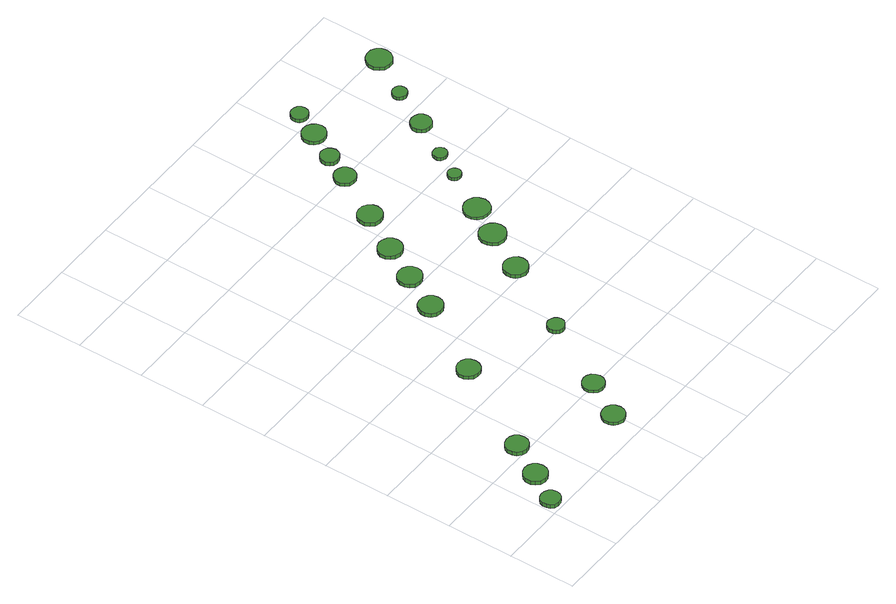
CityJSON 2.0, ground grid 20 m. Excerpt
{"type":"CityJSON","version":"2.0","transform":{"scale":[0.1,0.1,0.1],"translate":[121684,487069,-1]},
"CityObjects":{
"tree1":{"type":"SolitaryVegetationObject","attributes":{"function":"something"},"geometry":[{"type":"MultiSurface","lod":"1","boundaries":[[[0,1,2,3,4,5,6,7,8,9,10,11,12,13,14]],[[15,16,17,18,19,20,21,22,23,24,25,26,27,28,29]],[[0,29,28,1]],[[1,28,27,2]],[[2,27,26,3]],[[3,26,25,4]],[[4,25,24,5]],[[5,24,23,6]],[[6,23,22,7]],[[7,22,21,8]],[[8,21,20,9]],[[9,20,19,10]],[[10,19,18,11]],[[11,18,17,12]],[[12,17,16,13]],[[13,16,15,14]],[[14,15,29,0]]]}]},
"tree2":{"type":"SolitaryVegetationObject","attributes":{"function":"something"},"geometry":[{"type":"MultiSurface","lod":"1","boundaries":[[[30,31,32,33,34,35,36,37,38,39,40,41,42,43,44]],[[45,46,47,48,49,50,51,52,53,54,55,56,57,58,59]],[[30,59,58,31]],[[31,58,57,32]],[[32,57,56,33]],[[33,56,55,34]],[[34,55,54,35]],[[35,54,53,36]],[[36,53,52,37]],[[37,52,51,38]],[[38,51,50,39]],[[39,50,49,40]],[[40,49,48,41]],[[41,48,47,42]],[[42,47,46,43]],[[43,46,45,44]],[[44,45,59,30]]]}]},
"tree3":{"type":"SolitaryVegetationObject","attributes":{"function":"something"},"geometry":[{"type":"MultiSurface","lod":"1","boundaries":[[[60,61,62,63,64,65,66,67,68,69,70,71,72,73,74]],[[75,76,77,78,79,80,81,82,83,84,85,86,87,88,89]],[[60,89,88,61]],[[61,88,87,62]],[[62,87,86,63]],[[63,86,85,64]],[[64,85,84,65]],[[65,84,83,66]],[[66,83,82,67]],[[67,82,81,68]],[[68,81,80,69]],[[69,80,79,70]],[[70,79,78,71]],[[71,78,77,72]],[[72,77,76,73]],[[73,76,75,74]],[[74,75,89,60]]]}]},
"tree4":{"type":"SolitaryVegetationObject","attributes":{"function":"something"},"geometry":[{"type":"MultiSurface","lod":"1","boundaries":[[[90,91,92,93,94,95,96,97,98,99,100,101,102,103,104]],[[105,106,107,108,109,110,111,112,113,114,115,116,117,118,119]],[[90,119,118,91]],[[91,118,117,92]],[[92,117,116,93]],[[93,116,115,94]],[[94,115,114,95]],[[95,114,113,96]],[[96,113,112,97]],[[97,112,111,98]],[[98,111,110,99]],[[99,110,109,100]],[[100,109,108,101]],[[101,108,107,102]],[[102,107,106,103]],[[103,106,105,104]],[[104,105,119,90]]]}]},
"tree5":{"type":"SolitaryVegetationObject","attributes":{"function":"something"},"geometry":[{"type":"MultiSurface","lod":"1","boundaries":[[[120,121,122,123,124,125,126,127,128,129,130,131,132,133,134]],[[135,136,137,138,139,140,141,142,143,144,145,146,147,148,149]],[[120,149,148,121]],[[121,148,147,122]],[[122,147,146,123]],[[123,146,145,124]],[[124,145,144,125]],[[125,144,143,126]],[[126,143,142,127]],[[127,142,141,128]],[[128,141,140,129]],[[129,140,139,130]],[[130,139,138,131]],[[131,138,137,132]],[[132,137,136,133]],[[133,136,135,134]],[[134,135,149,120]]]}]},
"tree6":{"type":"SolitaryVegetationObject","attributes":{"function":"something"},"geometry":[{"type":"MultiSurface","lod":"1","boundaries":[[[150,151,152,153,154,155,156,157,158,159,160,161,162,163,164]],[[165,166,167,168,169,170,171,172,173,174,175,176,177,178,179]],[[150,179,178,151]],[[151,178,177,152]],[[152,177,176,153]],[[153,176,175,154]],[[154,175,174,155]],[[155,174,173,156]],[[156,173,172,157]],[[157,172,171,158]],[[158,171,170,159]],[[159,170,169,160]],[[160,169,168,161]],[[161,168,167,162]],[[162,167,166,163]],[[163,166,165,164]],[[164,165,179,150]]]}]},
"tree7":{"type":"SolitaryVegetationObject","attributes":{"function":"something"},"geometry":[{"type":"MultiSurface","lod":"1","boundaries":[[[180,181,182,183,184,185,186,187,188,189,190,191,192,193,194]],[[195,196,197,198,199,200,201,202,203,204,205,206,207,208,209]],[[180,209,208,181]],[[181,208,207,182]],[[182,207,206,183]],[[183,206,205,184]],[[184,205,204,185]],[[185,204,203,186]],[[186,203,202,187]],[[187,202,201,188]],[[188,201,200,189]],[[189,200,199,190]],[[190,199,198,191]],[[191,198,197,192]],[[192,197,196,193]],[[193,196,195,194]],[[194,195,209,180]]]}]},
"tree8":{"type":"SolitaryVegetationObject","attributes":{"function":"something"},"geometry":[{"type":"MultiSurface","lod":"1","boundaries":[[[210,211,212,213,214,215,216,217,218,219,220,221,222,223,224]],[[225,226,227,228,229,230,231,232,233,234,235,236,237,238,239]],[[210,239,238,211]],[[211,238,237,212]],[[212,237,236,213]],[[213,236,235,214]],[[214,235,234,215]],[[215,234,233,216]],[[216,233,232,217]],[[217,232,231,218]],[[218,231,230,219]],[[219,230,229,220]],[[220,229,228,221]],[[221,228,227,222]],[[222,227,226,223]],[[223,226,225,224]],[[224,225,239,210]]]}]},
"tree9":{"type":"SolitaryVegetationObject","attributes":{"function":"something"},"geometry":[{"type":"MultiSurface","lod":"1","boundaries":[[[240,241,242,243,244,245,246,247,248,249,250,251,252,253,254]],[[255,256,257,258,259,260,261,262,263,264,265,266,267,268,269]],[[240,269,268,241]],[[241,268,267,242]],[[242,267,266,243]],[[243,266,265,244]],[[244,265,264,245]],[[245,264,263,246]],[[246,263,262,247]],[[247,262,261,248]],[[248,261,260,249]],[[249,260,259,250]],[[250,259,258,251]],[[251,258,257,252]],[[252,257,256,253]],[[253,256,255,254]],[[254,255,269,240]]]}]},
"tree10":{"type":"SolitaryVegetationObject","attributes":{"function":"something"},"geometry":[{"type":"MultiSurface","lod":"1","boundaries":[[[270,271,272,273,274,275,276,277,278,279,280,281,282,283,284]],[[285,286,287,288,289,290,291,292,293,294,295,296,297,298,299]],[[270,299,298,271]],[[271,298,297,272]],[[272,297,296,273]],[[273,296,295,274]],[[274,295,294,275]],[[275,294,293,276]],[[276,293,292,277]],[[277,292,291,278]],[[278,291,290,279]],[[279,290,289,280]],[[280,289,288,281]],[[281,288,287,282]],[[282,287,286,283]],[[283,286,285,284]],[[284,285,299,270]]]}]},
"tree11":{"type":"SolitaryVegetationObject","attributes":{"function":"something"},"geometry":[{"type":"MultiSurface","lod":"1","boundaries":[[[300,301,302,303,304,305,306,307,308,309,310,311,312,313,314]],[[315,316,317,318,319,320,321,322,323,324,325,326,327,328,329]],[[300,329,328,301]],[[301,328,327,302]],[[302,327,326,303]],[[303,326,325,304]],[[304,325,324,305]],[[305,324,323,306]],[[306,323,322,307]],[[307,322,321,308]],[[308,321,320,309]],[[309,320,319,310]],[[310,319,318,311]],[[311,318,317,312]],[[312,317,316,313]],[[313,316,315,314]],[[314,315,329,300]]]}]},
"tree12":{"type":"SolitaryVegetationObject","attributes":{"function":"something"},"geometry":[{"type":"MultiSurface","lod":"1","boundaries":[[[330,331,332,333,334,335,336,337,338,339,340,341,342,343,344]],[[345,346,347,348,349,350,351,352,353,354,355,356,357,358,359]],[[330,359,358,331]],[[331,358,357,332]],[[332,357,356,333]],[[333,356,355,334]],[[334,355,354,335]],[[335,354,353,336]],[[336,353,352,337]],[[337,352,351,338]],[[338,351,350,339]],[[339,350,349,340]],[[340,349,348,341]],[[341,348,347,342]],[[342,347,346,343]],[[343,346,345,344]],[[344,345,359,330]]]}]},
"tree13":{"type":"SolitaryVegetationObject","attributes":{"function":"something"},"geometry":[{"type":"MultiSurface","lod":"1","boundaries":[[[360,361,362,363,364,365,366,367,368,369,370,371,372,373,374]],[[375,376,377,378,379,380,381,382,383,384,385,386,387,388,389]],[[360,389,388,361]],[[361,388,387,362]],[[362,387,386,363]],[[363,386,385,364]],[[364,385,384,365]],[[365,384,383,366]],[[366,383,382,367]],[[367,382,381,368]],[[368,381,380,369]],[[369,380,379,370]],[[370,379,378,371]],[[371,378,377,372]],[[372,377,376,373]],[[373,376,375,374]],[[374,375,389,360]]]}]},
"tree14":{"type":"SolitaryVegetationObject","attributes":{"function":"something"},"geometry":[{"type":"MultiSurface","lod":"1","boundaries":[[[390,391,392,393,394,395,396,397,398,399,400,401,402,403,404]],[[405,406,407,408,409,410,411,412,413,414,415,416,417,418,419]],[[390,419,418,391]],[[391,418,417,392]],[[392,417,416,393]],[[393,416,415,394]],[[394,415,414,395]],[[395,414,413,396]],[[396,413,412,397]],[[397,412,411,398]],[[398,411,410,399]],[[399,410,409,400]],[[400,409,408,401]],[[401,408,407,402]],[[402,407,406,403]],[[403,406,405,404]],[[404,405,419,390]]]}]},
"tree15":{"type":"SolitaryVegetationObject","attributes":{"function":"something"},"geometry":[{"type":"MultiSurface","lod":"1","boundaries":[[[420,421,422,423,424,425,426,427,428,429,430,431,432,433,434]],[[435,436,437,438,439,440,441,442,443,444,445,446,447,448,449]],[[420,449,448,421]],[[421,448,447,422]],[[422,447,446,423]],[[423,446,445,424]],[[424,445,444,425]],[[425,444,443,426]],[[426,443,442,427]],[[427,442,441,428]],[[428,441,440,429]],[[429,440,439,430]],[[430,439,438,431]],[[431,438,437,432]],[[432,437,436,433]],[[433,436,435,434]],[[434,435,449,420]]]}]},
"tree16":{"type":"SolitaryVegetationObject","attributes":{"function":"something"},"geometry":[{"type":"MultiSurface","lod":"1","boundaries":[[[450,451,452,453,454,455,456,457,458,459,460,461,462,463,464]],[[465,466,467,468,469,470,471,472,473,474,475,476,477,478,479]],[[450,479,478,451]],[[451,478,477,452]],[[452,477,476,453]],[[453,476,475,454]],[[454,475,474,455]],[[455,474,473,456]],[[456,473,472,457]],[[457,472,471,458]],[[458,471,470,459]],[[459,470,469,460]],[[460,469,468,461]],[[461,468,467,462]],[[462,467,466,463]],[[463,466,465,464]],[[464,465,479,450]]]}]},
"tree17":{"type":"SolitaryVegetationObject","attributes":{"function":"something"},"geometry":[{"type":"MultiSurface","lod":"1","boundaries":[[[480,481,482,483,484,485,486,487,488,489,490,491,492,493,494]],[[495,496,497,498,499,500,501,502,503,504,505,506,507,508,509]],[[480,509,508,481]],[[481,508,507,482]],[[482,507,506,483]],[[483,506,505,484]],[[484,505,504,485]],[[485,504,503,486]],[[486,503,502,487]],[[487,502,501,488]],[[488,501,500,489]],[[489,500,499,490]],[[490,499,498,491]],[[491,498,497,492]],[[492,497,496,493]],[[493,496,495,494]],[[494,495,509,480]]]}]},
"tree18":{"type":"SolitaryVegetationObject","attributes":{"function":"something"},"geometry":[{"type":"MultiSurface","lod":"1","boundaries":[[[510,511,512,513,514,515,516,517,518,519,520,521,522,523,524]],[[525,526,527,528,529,530,531,532,533,534,535,536,537,538,539]],[[510,539,538,511]],[[511,538,537,512]],[[512,537,536,513]],[[513,536,535,514]],[[514,535,534,515]],[[515,534,533,516]],[[516,533,532,517]],[[517,532,531,518]],[[518,531,530,519]],[[519,530,529,520]],[[520,529,528,521]],[[521,528,527,522]],[[522,527,526,523]],[[523,526,525,524]],[[524,525,539,510]]]}]},
"tree19":{"type":"SolitaryVegetationObject","attributes":{"function":"something"},"geometry":[{"type":"MultiSurface","lod":"1","boundaries":[[[540,541,542,543,544,545,546,547,548,549,550,551,552,553,554]],[[555,556,557,558,559,560,561,562,563,564,565,566,567,568,569]],[[540,569,568,541]],[[541,568,567,542]],[[542,567,566,543]],[[543,566,565,544]],[[544,565,564,545]],[[545,564,563,546]],[[546,563,562,547]],[[547,562,561,548]],[[548,561,560,549]],[[549,560,559,550]],[[550,559,558,551]],[[551,558,557,552]],[[552,557,556,553]],[[553,556,555,554]],[[554,555,569,540]]]}]},
"tree20":{"type":"SolitaryVegetationObject","attributes":{"function":"something"},"geometry":[{"type":"MultiSurface","lod":"1","boundaries":[[[570,571,572,573,574,575,576,577,578,579,580,581,582,583,584]],[[585,586,587,588,589,590,591,592,593,594,595,596,597,598,599]],[[570,599,598,571]],[[571,598,597,572]],[[572,597,596,573]],[[573,596,595,574]],[[574,595,594,575]],[[575,594,593,576]],[[576,593,592,577]],[[577,592,591,578]],[[578,591,590,579]],[[579,590,589,580]],[[580,589,588,581]],[[581,588,587,582]],[[582,587,586,583]],[[583,586,585,584]],[[584,585,599,570]]]}]},
"tree21":{"type":"SolitaryVegetationObject","attributes":{"function":"something"},"geometry":[{"type":"MultiSurface","lod":"1","boundaries":[[[600,601,602,603,604,605,606,607,608,609,610,611,612,613,614]],[[615,616,617,618,619,620,621,622,623,624,625,626,627,628,629]],[[600,629,628,601]],[[601,628,627,602]],[[602,627,626,603]],[[603,626,625,604]],[[604,625,624,605]],[[605,624,623,606]],[[606,623,622,607]],[[607,622,621,608]],[[608,621,620,609]],[[609,620,619,610]],[[610,619,618,611]],[[611,618,617,612]],[[612,617,616,613]],[[613,616,615,614]],[[614,615,629,600]]]}]},
"tree22":{"type":"SolitaryVegetationObject","attributes":{"function":"something"},"geometry":[{"type":"MultiSurface","lod":"1","boundaries":[[[630,631,632,633,634,635,636,637,638,639,640,641,642,643,644]],[[645,646,647,648,649,650,651,652,653,654,655,656,657,658,659]],[[630,659,658,631]],[[631,658,657,632]],[[632,657,656,633]],[[633,656,655,634]],[[634,655,654,635]],[[635,654,653,636]],[[636,653,652,637]],[[637,652,651,638]],[[638,651,650,639]],[[639,650,649,640]],[[640,649,648,641]],[[641,648,647,642]],[[642,647,646,643]],[[643,646,645,644]],[[644,645,659,630]]]}]},
"tree23":{"type":"SolitaryVegetationObject","attributes":{"function":"something"},"geometry":[{"type":"MultiSurface","lod":"1","boundaries":[[[660,661,662,663,664,665,666,667,668,669,670,671,672,673,674]],[[675,676,677,678,679,680,681,682,683,684,685,686,687,688,689]],[[660,689,688,661]],[[661,688,687,662]],[[662,687,686,663]],[[663,686,685,664]],[[664,685,684,665]],[[665,684,683,666]],[[666,683,682,667]],[[667,682,681,668]],[[668,681,680,669]],[[669,680,679,670]],[[670,679,678,671]],[[671,678,677,672]],[[672,677,676,673]],[[673,676,675,674]],[[674,675,689,660]]]}]}
},
"vertices":[
[61,36,20],[59,48,20],[52,57,20],[41,63,20],[29,65,20],[18,61,20],[9,53,20],[5,42,20],[5,30,20],[9,19,20],[18,11,20],[29,8,20],[41,9,20],[52,15,20],[59,24,20],[59,24,7],[52,15,7],[41,9,7],[29,8,7],[18,11,7],[9,19,7],[5,30,7],[5,42,7],[9,53,7],[18,61,7],[29,65,7],[41,63,7],[52,57,7],[59,48,7],[61,36,7],
[123,125,19],[120,139,19],[112,151,19],[99,158,19],[85,160,19],[71,155,19],[60,145,19],[54,132,19],[54,117,19],[60,104,19],[71,94,19],[85,90,19],[99,91,19],[112,99,19],[120,110,19],[120,110,6],[112,99,6],[99,91,6],[85,90,6],[71,94,6],[60,104,6],[54,117,6],[54,132,6],[60,145,6],[71,155,6],[85,160,6],[99,158,6],[112,151,6],[120,139,6],[123,125,6],
[183,229,19],[181,242,19],[172,254,19],[161,261,19],[147,262,19],[134,258,19],[123,248,19],[118,236,19],[118,222,19],[123,209,19],[134,200,19],[147,196,19],[161,197,19],[172,204,19],[181,215,19],[181,215,6],[172,204,6],[161,197,6],[147,196,6],[134,200,6],[123,209,6],[118,222,6],[118,236,6],[123,248,6],[134,258,6],[147,262,6],[161,261,6],[172,254,6],[181,242,6],[183,229,6],
[429,89,15],[426,103,15],[418,115,15],[406,122,15],[392,123,15],[378,119,15],[368,109,15],[362,96,15],[362,82,15],[368,69,15],[378,60,15],[392,55,15],[406,57,15],[418,64,15],[426,75,15],[426,75,5],[418,64,5],[406,57,5],[392,55,5],[378,60,5],[368,69,5],[362,82,5],[362,96,5],[368,109,5],[378,119,5],[392,123,5],[406,122,5],[418,115,5],[426,103,5],[429,89,5],
[345,500,22],[342,514,22],[334,526,22],[322,533,22],[308,534,22],[295,530,22],[284,520,22],[278,507,22],[278,493,22],[284,481,22],[295,471,22],[308,467,22],[322,468,22],[334,475,22],[342,487,22],[342,487,10],[334,475,10],[322,468,10],[308,467,10],[295,471,10],[284,481,10],[278,493,10],[278,507,10],[284,520,10],[295,530,10],[308,534,10],[322,533,10],[334,526,10],[342,514,10],[345,500,10],
[495,202,15],[492,215,15],[485,226,15],[473,233,15],[460,234,15],[447,230,15],[438,221,15],[432,209,15],[432,196,15],[438,184,15],[447,175,15],[460,171,15],[473,172,15],[485,179,15],[492,189,15],[492,189,5],[485,179,5],[473,172,5],[460,171,5],[447,175,5],[438,184,5],[432,196,5],[432,209,5],[438,221,5],[447,230,5],[460,234,5],[473,233,5],[485,226,5],[492,215,5],[495,202,5],
[485,721,24],[482,735,24],[473,747,24],[460,755,24],[445,756,24],[431,752,24],[420,742,24],[414,728,24],[414,714,24],[420,700,24],[431,690,24],[445,686,24],[460,687,24],[473,695,24],[482,706,24],[482,706,12],[473,695,12],[460,687,12],[445,686,12],[431,690,12],[420,700,12],[414,714,12],[414,728,12],[420,742,12],[431,752,12],[445,756,12],[460,755,12],[473,747,12],[482,735,12],[485,721,12],
[606,407,24],[604,418,24],[597,426,24],[588,431,24],[578,433,24],[568,429,24],[560,422,24],[556,413,24],[556,402,24],[560,393,24],[568,385,24],[578,382,24],[588,383,24],[597,389,24],[604,397,24],[604,397,11],[597,389,11],[588,383,11],[578,382,11],[568,385,11],[560,393,11],[556,402,11],[556,413,11],[560,422,11],[568,429,11],[578,433,11],[588,431,11],[597,426,11],[604,418,11],[606,407,11],
[549,834,19],[546,848,19],[537,860,19],[524,868,19],[510,869,19],[495,865,19],[485,855,19],[479,841,19],[479,827,19],[485,813,19],[495,803,19],[510,799,19],[524,800,19],[537,808,19],[546,820,19],[546,820,7],[537,808,7],[524,800,7],[510,799,7],[495,803,7],[485,813,7],[479,827,7],[479,841,7],[485,855,7],[495,865,7],[510,869,7],[524,868,7],[537,860,7],[546,848,7],[549,834,7],
[609,940,17],[606,955,17],[597,967,17],[584,974,17],[570,976,17],[555,971,17],[545,961,17],[538,948,17],[538,933,17],[545,920,17],[555,910,17],[570,905,17],[584,907,17],[597,914,17],[606,926,17],[606,926,5],[597,914,5],[584,907,5],[570,905,5],[555,910,5],[545,920,5],[538,933,5],[538,948,5],[545,961,5],[555,971,5],[570,976,5],[584,974,5],[597,967,5],[606,955,5],[609,940,5],
[737,624,24],[734,638,24],[725,650,24],[712,657,24],[697,659,24],[683,654,24],[672,644,24],[666,631,24],[666,616,24],[672,603,24],[683,593,24],[697,588,24],[712,590,24],[725,597,24],[734,609,24],[734,609,12],[725,597,12],[712,590,12],[697,588,12],[683,593,12],[672,603,12],[666,616,12],[666,631,12],[672,644,12],[683,654,12],[697,659,12],[712,657,12],[725,650,12],[734,638,12],[737,624,12],
[682,1058,18],[679,1072,18],[670,1084,18],[657,1092,18],[642,1093,18],[628,1089,18],[617,1079,18],[611,1065,18],[611,1050,18],[617,1037,18],[628,1027,18],[642,1023,18],[657,1024,18],[670,1031,18],[679,1043,18],[679,1043,5],[670,1031,5],[657,1024,5],[642,1023,5],[628,1027,5],[617,1037,5],[611,1050,5],[611,1065,5],[617,1079,5],[628,1089,5],[642,1093,5],[657,1092,5],[670,1084,5],[679,1072,5],[682,1058,5],
[814,751,17],[811,767,17],[801,780,17],[787,788,17],[771,790,17],[755,785,17],[743,774,17],[737,759,17],[737,743,17],[743,728,17],[755,717,17],[771,712,17],[787,714,17],[801,722,17],[811,735,17],[811,735,6],[801,722,6],[787,714,6],[771,712,6],[755,717,6],[743,728,6],[737,743,6],[737,759,6],[743,774,6],[755,785,6],[771,790,6],[787,788,6],[801,780,6],[811,767,6],[814,751,6],
[871,843,15],[867,859,15],[858,872,15],[844,880,15],[828,881,15],[813,876,15],[801,866,15],[794,851,15],[794,835,15],[801,820,15],[813,810,15],[828,805,15],[844,806,15],[858,814,15],[867,827,15],[867,827,6],[858,814,6],[844,806,6],[828,805,6],[813,810,6],[801,820,6],[794,835,6],[794,851,6],[801,866,6],[813,876,6],[828,881,6],[844,880,6],[858,872,6],[867,859,6],[871,843,6],
[762,1199,16],[759,1212,16],[752,1222,16],[740,1229,16],[727,1230,16],[714,1226,16],[705,1217,16],[699,1205,16],[699,1192,16],[705,1180,16],[714,1171,16],[727,1167,16],[740,1168,16],[752,1175,16],[759,1186,16],[759,1186,5],[752,1175,5],[740,1168,5],[727,1167,5],[714,1171,5],[705,1180,5],[699,1192,5],[699,1205,5],[705,1217,5],[714,1226,5],[727,1230,5],[740,1229,5],[752,1222,5],[759,1212,5],[762,1199,5],
[796,1275,18],[793,1286,18],[787,1296,18],[777,1301,18],[765,1303,18],[754,1299,18],[746,1291,18],[741,1281,18],[741,1269,18],[746,1259,18],[754,1251,18],[765,1248,18],[777,1249,18],[787,1255,18],[793,1264,18],[793,1264,5],[787,1255,5],[777,1249,5],[765,1248,5],[754,1251,5],[746,1259,5],[741,1269,5],[741,1281,5],[746,1291,5],[754,1299,5],[765,1303,5],[777,1301,5],[787,1296,5],[793,1286,5],[796,1275,5],
[925,967,16],[923,975,16],[919,982,16],[911,986,16],[903,987,16],[895,985,16],[889,979,16],[885,971,16],[885,963,16],[889,955,16],[895,950,16],[903,947,16],[911,948,16],[919,952,16],[923,959,16],[923,959,6],[919,952,6],[911,948,6],[903,947,6],[895,950,6],[889,955,6],[885,963,6],[885,971,6],[889,979,6],[895,985,6],[903,987,6],[911,986,6],[919,982,6],[923,975,6],[925,967,6],
[850,1359,17],[847,1374,17],[838,1385,17],[826,1392,17],[811,1394,17],[798,1390,17],[787,1380,17],[781,1367,17],[781,1352,17],[787,1339,17],[798,1329,17],[811,1325,17],[826,1326,17],[838,1333,17],[847,1345,17],[847,1345,5],[838,1333,5],[826,1326,5],[811,1325,5],[798,1329,5],[787,1339,5],[781,1352,5],[781,1367,5],[787,1380,5],[798,1390,5],[811,1394,5],[826,1392,5],[838,1385,5],[847,1374,5],[850,1359,5],
[968,1044,16],[966,1052,16],[961,1059,16],[954,1063,16],[945,1064,16],[937,1062,16],[930,1056,16],[927,1048,16],[927,1039,16],[930,1031,16],[937,1026,16],[945,1023,16],[954,1024,16],[961,1028,16],[966,1035,16],[966,1035,6],[961,1028,6],[954,1024,6],[945,1023,6],[937,1026,6],[930,1031,6],[927,1039,6],[927,1048,6],[930,1056,6],[937,1062,6],[945,1064,6],[954,1063,6],[961,1059,6],[966,1052,6],[968,1044,6],
[880,1435,17],[878,1445,17],[871,1454,17],[862,1459,17],[852,1460,17],[842,1457,17],[834,1450,17],[830,1440,17],[830,1430,17],[834,1420,17],[842,1413,17],[852,1410,17],[862,1411,17],[871,1416,17],[878,1424,17],[878,1424,5],[871,1416,5],[862,1411,5],[852,1410,5],[842,1413,5],[834,1420,5],[830,1430,5],[830,1440,5],[834,1450,5],[842,1457,5],[852,1460,5],[862,1459,5],[871,1454,5],[878,1445,5],[880,1435,5],
[1044,1152,17],[1041,1165,17],[1034,1175,17],[1023,1181,17],[1010,1182,17],[998,1179,17],[989,1170,17],[983,1159,17],[983,1146,17],[989,1134,17],[998,1126,17],[1010,1122,17],[1023,1123,17],[1034,1130,17],[1041,1140,17],[1041,1140,5],[1034,1130,5],[1023,1123,5],[1010,1122,5],[998,1126,5],[989,1134,5],[983,1146,5],[983,1159,5],[989,1170,5],[998,1179,5],[1010,1182,5],[1023,1181,5],[1034,1175,5],[1041,1165,5],[1044,1152,5],
[1098,1266,16],[1096,1275,16],[1091,1283,16],[1083,1287,16],[1074,1288,16],[1065,1285,16],[1058,1279,16],[1055,1271,16],[1055,1262,16],[1058,1254,16],[1065,1248,16],[1074,1245,16],[1083,1246,16],[1091,1250,16],[1096,1258,16],[1096,1258,5],[1091,1250,5],[1083,1246,5],[1074,1245,5],[1065,1248,5],[1058,1254,5],[1055,1262,5],[1055,1271,5],[1058,1279,5],[1065,1285,5],[1074,1288,5],[1083,1287,5],[1091,1283,5],[1096,1275,5],[1098,1266,5],
[1186,1385,17],[1183,1400,17],[1174,1413,17],[1161,1421,17],[1145,1422,17],[1130,1417,17],[1119,1407,17],[1112,1393,17],[1112,1377,17],[1119,1363,17],[1130,1352,17],[1145,1348,17],[1161,1349,17],[1174,1357,17],[1183,1370,17],[1183,1370,6],[1174,1357,6],[1161,1349,6],[1145,1348,6],[1130,1352,6],[1119,1363,6],[1112,1377,6],[1112,1393,6],[1119,1407,6],[1130,1417,6],[1145,1422,6],[1161,1421,6],[1174,1413,6],[1183,1400,6],[1186,1385,6]
]}
